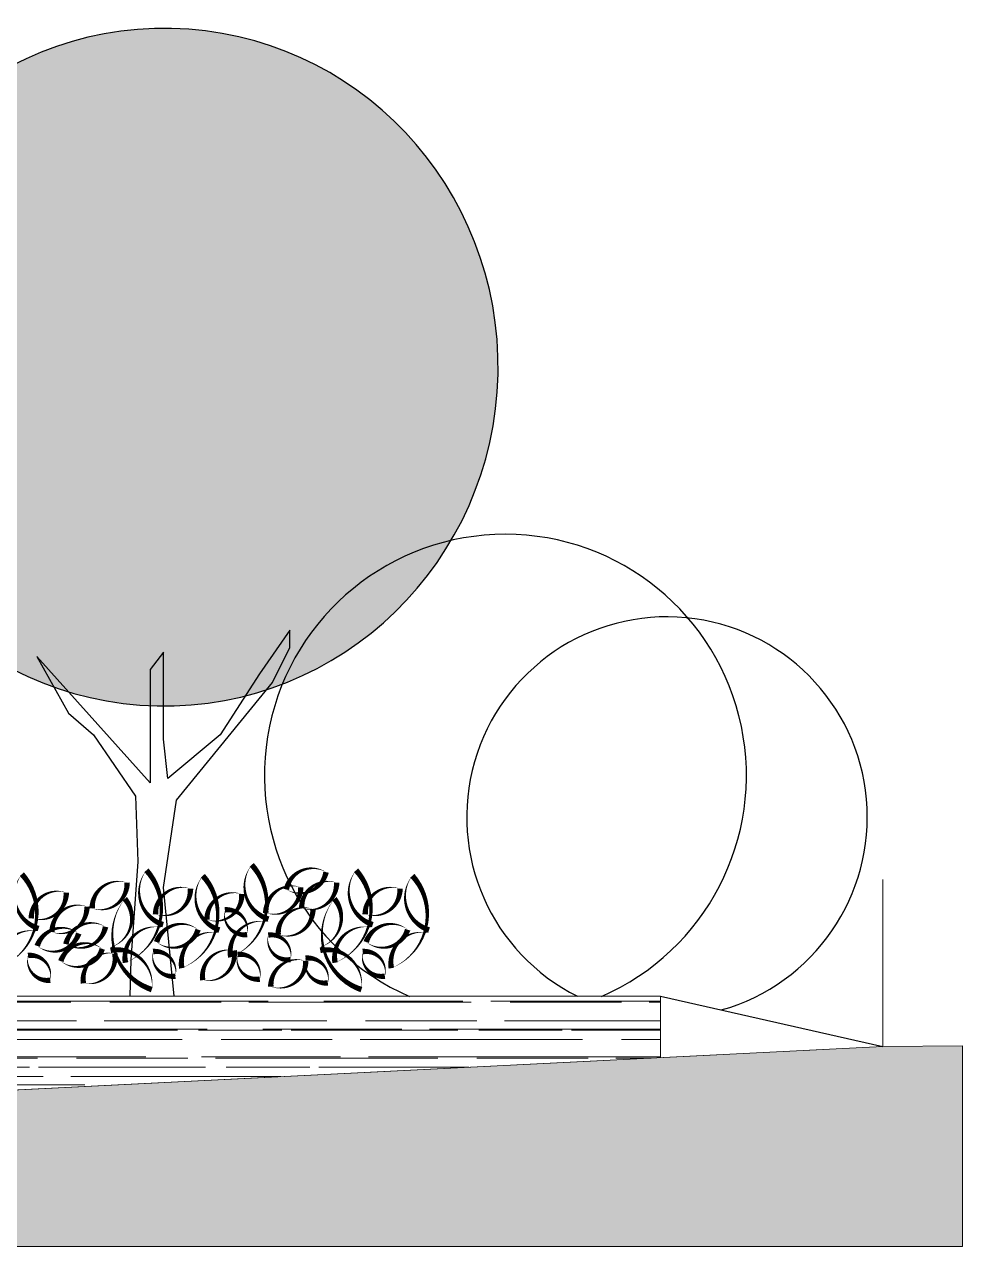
# Model space of a CAD drawing. Header units: metres. Extents: x -183 to 1639, y -350 to 198.
# Drawn here: x 708.44 to 716.87, y -184.45 to -173.46 of the extents above; entities that cross this region are included whole.
import ezdxf

# ---------------------------------------------------------------- set-up
doc = ezdxf.new("R2010")
doc.units = ezdxf.units.M
doc.header["$MEASUREMENT"] = 0
doc.layers.add('FLOATINGWINDOWS', color=2, linetype='Continuous', plot=False)
for name, color, linetype in [('okna', 4, 'Continuous'), ('SRAFA', 251, 'Continuous'), ('SRAFY-TERÉN', 252, 'Continuous'), ('zariz.predmety', 203, 'Continuous')]:
    doc.layers.add(name, color=color, linetype=linetype)

msp = doc.modelspace()

# ---------------------------------------------------------------- hatches: boundary and pattern name
at = {"layer": 'SRAFA', "linetype": 'Continuous', "lineweight": 0}
h = msp.add_hatch(dxfattribs=at)
h.set_pattern_fill('AR-RROOF', color=256, scale=0.25, style=0)
h.set_pattern_definition([(360, (205.13026, 62.7584), (0.55, 0.25), [3.75, -0.5, 1.25, -0.25]), (360, (205.46276, 62.8834), (-0.25, 0.3325), [0.75, -0.0825, 1.5, -0.1875]), (360, (205.25526, 62.9709), (1.3, 0.1675), [2, -0.35, 1, -0.25])])
h.paths.add_polyline_path([(700.256, -182.196), (700.256, -183.446), (714.156, -182.747), (714.156, -182.196)])
at = {"layer": 'SRAFY-TERÉN', "linetype": 'Continuous', "lineweight": 0}
msp.add_hatch(color=256, dxfattribs=at).paths.add_polyline_path([(690.756, -183.446), (690.756, -184.446), (716.873, -184.446), (716.873, -182.64), (716.156, -182.646), (700.256, -183.446)])
at = {"layer": 'zariz.predmety', "linetype": 'Continuous', "ltscale": 0.001}
h = msp.add_hatch(color=252, dxfattribs=at)
edge = h.paths.add_edge_path()
edge.add_ellipse((709.696, -176.539), major_axis=(0.065, 3.046), ratio=0.9851, start_angle=0, end_angle=360, ccw=False)

# ---------------------------------------------------------------- linework, layer by layer
at = {"layer": 'FLOATINGWINDOWS', "linetype": 'Continuous', "lineweight": 0, "flags": 128}
msp.add_lwpolyline([(690.756, -183.446), (690.756, -184.446), (716.873, -184.446), (716.873, -182.64), (716.156, -182.646), (700.256, -183.446)], close=True, dxfattribs=at)
at = {"layer": 'okna', "linetype": 'Continuous', "lineweight": 0}
for p, q in [((716.156, -182.646), (716.156, -181.146)), ((714.156, -182.196), (700.256, -182.196)), ((714.156, -182.196), (714.156, -182.747)), ((700.256, -183.446), (716.156, -182.646))]:
    msp.add_line(p, q, dxfattribs=at)
at = {"layer": 'zariz.predmety', "color": 253, "linetype": 'Continuous', "ltscale": 0.001}
msp.add_line((714.156, -182.196), (716.156, -182.646), dxfattribs=at)
msp.add_lwpolyline([(709.785, -182.196), (709.687, -181.219), (709.805, -180.434), (710.668, -179.375), (710.825, -179.061), (710.825, -178.904), (710.551, -179.297), (710.197, -179.846), (709.727, -180.238), (709.687, -179.885), (709.687, -179.101), (709.57, -179.258), (709.57, -180.277), (708.549, -179.14), (708.833, -179.649), (708.833, -179.649), (708.833, -179.649), (708.924, -179.727), (709.059, -179.846), (709.438, -180.396), (709.459, -180.983), (709.395, -181.868), (709.387, -182.196)], dxfattribs=at)
for points in [[(708.415, -181.098, 0, 0, 0.520567), (708.415, -181.098, 0, 0.05, 0.520567), (708.565, -181.587, 0, 0.05, 0.520567), (708.543, -181.61, 0, 0.05, 0.520567), (708.226, -181.929, 0, 0.05, 0.520567), (708.415, -181.098, 0.05, 0.05, 0)], [(709.535, -181.063, 0, 0, 0.520567), (709.535, -181.063, 0, 0.05, 0.520567), (709.685, -181.552, 0, 0.05, 0.520567), (709.663, -181.575, 0, 0.05, 0.520567), (709.346, -181.894, 0, 0.05, 0.520567), (709.535, -181.063, 0.05, 0.05, 0)], [(710.042, -181.112, 0, 0, 0.520567), (710.042, -181.112, 0, 0.05, 0.520567), (710.191, -181.6, 0, 0.05, 0.520567), (710.17, -181.624, 0, 0.05, 0.520567), (709.853, -181.943, 0, 0.05, 0.520567), (710.042, -181.112, 0.05, 0.05, 0)], [(710.482, -181.014, 0, 0, 0.520567), (710.482, -181.014, 0, 0.05, 0.520567), (710.632, -181.502, 0, 0.05, 0.520567), (710.61, -181.525, 0, 0.05, 0.520567), (710.293, -181.845, 0, 0.05, 0.520567), (710.482, -181.014, 0.05, 0.05, 0)], [(710.793, -181.235, 0, 0, 0.520567), (710.793, -181.235, 0, 0.05, 0.520567), (711.15, -181.08, 0, 0.05, 0.520567), (710.793, -181.235, 0.05, 0.05, 0)], [(711.42, -181.063, 0, 0, 0.520567), (711.42, -181.063, 0, 0.05, 0.520567), (711.57, -181.552, 0, 0.05, 0.520567), (711.548, -181.575, 0, 0.05, 0.520567), (711.231, -181.894, 0, 0.05, 0.520567), (711.42, -181.063, 0.05, 0.05, 0)], [(711.926, -181.112, 0, 0, 0.520567), (711.926, -181.112, 0, 0.05, 0.520567), (712.076, -181.6, 0, 0.05, 0.520567), (712.054, -181.624, 0, 0.05, 0.520567), (711.737, -181.943, 0, 0.05, 0.520567), (711.926, -181.112, 0.05, 0.05, 0)], [(709.361, -181.175, 0, 0, 0.520567), (709.361, -181.175, 0, 0.05, 0.520567), (709.047, -181.405, 0, 0.05, 0.520567), (709.361, -181.175, 0.05, 0.05, 0)], [(709.931, -181.229, 0, 0, 0.520567), (709.931, -181.229, 0, 0.05, 0.520567), (709.617, -181.458, 0, 0.05, 0.520567), (709.931, -181.229, 0.05, 0.05, 0)], [(710.922, -181.216, 0, 0, 0.520567), (710.922, -181.216, 0, 0.05, 0.520567), (710.608, -181.446, 0, 0.05, 0.520567), (710.922, -181.216, 0.05, 0.05, 0)], [(711.245, -181.175, 0, 0, 0.520567), (711.245, -181.175, 0, 0.05, 0.520567), (710.931, -181.405, 0, 0.05, 0.520567), (711.245, -181.175, 0.05, 0.05, 0)], [(711.815, -181.229, 0, 0, 0.520567), (711.815, -181.229, 0, 0.05, 0.520567), (711.502, -181.458, 0, 0.05, 0.520567), (711.815, -181.229, 0.05, 0.05, 0)], [(708.814, -181.264, 0, 0, 0.520567), (708.814, -181.264, 0, 0.05, 0.520567), (708.5, -181.494, 0, 0.05, 0.520567), (708.814, -181.264, 0.05, 0.05, 0)], [(709.583, -182.136, 0, 0, 0.520567), (709.583, -182.136, 0, 0.05, 0.520567), (709.213, -181.783, 0, 0.05, 0.520567), (709.221, -181.752, 0, 0.05, 0.520567), (709.341, -181.319, 0, 0.05, 0.520567), (709.583, -182.136, 0.05, 0.05, 0)], [(710.393, -181.277, 0, 0, 0.520567), (710.393, -181.277, 0, 0.05, 0.520567), (710.079, -181.507, 0, 0.05, 0.520567), (710.393, -181.277, 0.05, 0.05, 0)], [(711.468, -182.136, 0, 0, 0.520567), (711.468, -182.136, 0, 0.05, 0.520567), (711.098, -181.783, 0, 0.05, 0.520567), (711.105, -181.752, 0, 0.05, 0.520567), (711.225, -181.319, 0, 0.05, 0.520567), (711.468, -182.136, 0.05, 0.05, 0)], [(709, -181.389, 0, 0, 0.520567), (709, -181.389, 0, 0.05, 0.520567), (708.686, -181.619, 0, 0.05, 0.520567), (709, -181.389, 0.05, 0.05, 0)], [(710.44, -181.642, 0, 0, 0.520567), (710.44, -181.642, 0, 0.05, 0.520567), (710.24, -181.419, 0, 0.05, 0.520567), (710.44, -181.642, 0.05, 0.05, 0)], [(711.032, -181.412, 0, 0, 0.520567), (711.032, -181.412, 0, 0.05, 0.520567), (710.719, -181.642, 0, 0.05, 0.520567), (711.032, -181.412, 0.05, 0.05, 0)], [(708.811, -181.727, 0, 0, 0.520567), (708.811, -181.727, 0, 0.05, 0.520567), (709.167, -181.571, 0, 0.05, 0.520567), (708.811, -181.727, 0.05, 0.05, 0)], [(709.999, -181.597, 0, 0, 0.520567), (709.999, -181.597, 0, 0.05, 0.520567), (709.626, -181.708, 0, 0.05, 0.520567), (709.999, -181.597, 0.05, 0.05, 0)], [(711.884, -181.597, 0, 0, 0.520567), (711.884, -181.597, 0, 0.05, 0.520567), (711.511, -181.708, 0, 0.05, 0.520567), (711.884, -181.597, 0.05, 0.05, 0)], [(708.926, -181.632, 0, 0, 0.520567), (708.926, -181.632, 0, 0.05, 0.520567), (708.553, -181.743, 0, 0.05, 0.520567), (708.926, -181.632, 0.05, 0.05, 0)], [(710.83, -181.867, 0, 0, 0.520567), (710.83, -181.867, 0, 0.05, 0.520567), (710.63, -181.645, 0, 0.05, 0.520567), (710.83, -181.867, 0.05, 0.05, 0)], [(709.138, -181.77, 0, 0, 0.520567), (709.138, -181.77, 0, 0.05, 0.520567), (708.765, -181.88, 0, 0.05, 0.520567), (709.138, -181.77, 0.05, 0.05, 0)], [(708.67, -182.052, 0, 0, 0.520567), (708.67, -182.052, 0, 0.05, 0.520567), (708.47, -181.829, 0, 0.05, 0.520567), (708.67, -182.052, 0.05, 0.05, 0)], [(708.968, -182.079, 0, 0, 0.520567), (708.968, -182.079, 0, 0.05, 0.520567), (709.251, -181.812, 0, 0.05, 0.520567), (708.968, -182.079, 0.05, 0.05, 0)], [(709.795, -182.016, 0, 0, 0.520567), (709.795, -182.016, 0, 0.05, 0.520567), (709.595, -181.794, 0, 0.05, 0.520567), (709.795, -182.016, 0.05, 0.05, 0)], [(710.041, -182.051, 0, 0, 0.520567), (710.041, -182.051, 0, 0.05, 0.520567), (710.324, -181.784, 0, 0.05, 0.520567), (710.041, -182.051, 0.05, 0.05, 0)], [(710.554, -182.042, 0, 0, 0.520567), (710.554, -182.042, 0, 0.05, 0.520567), (710.354, -181.82, 0, 0.05, 0.520567), (710.554, -182.042, 0.05, 0.05, 0)], [(710.653, -182.109, 0, 0, 0.520567), (710.653, -182.109, 0, 0.05, 0.520567), (710.967, -181.879, 0, 0.05, 0.520567), (710.653, -182.109, 0.05, 0.05, 0)], [(711.166, -182.076, 0, 0, 0.520567), (711.166, -182.076, 0, 0.05, 0.520567), (710.966, -181.853, 0, 0.05, 0.520567), (711.166, -182.076, 0.05, 0.05, 0)], [(711.679, -182.016, 0, 0, 0.520567), (711.679, -182.016, 0, 0.05, 0.520567), (711.48, -181.794, 0, 0.05, 0.520567), (711.679, -182.016, 0.05, 0.05, 0)]]:
    msp.add_lwpolyline(points, format="xyseb", close=True, dxfattribs=at)
for centre, radius, start, end in [((712.763, -180.209), 2.167, 293.4875, 246.5125), ((714.216, -180.585), 1.801, 285.6691, 243.4594)]:
    msp.add_arc(centre, radius, start, end, dxfattribs=at)
at = {"layer": 'zariz.predmety', "color": 253, "linetype": 'Continuous', "ltscale": 0.001, "extrusion": (0, 0, -1)}
msp.add_ellipse((709.696, -176.539), major_axis=(0.065, 3.046), ratio=0.9851, dxfattribs=at)

doc.saveas('drawing.dxf')
